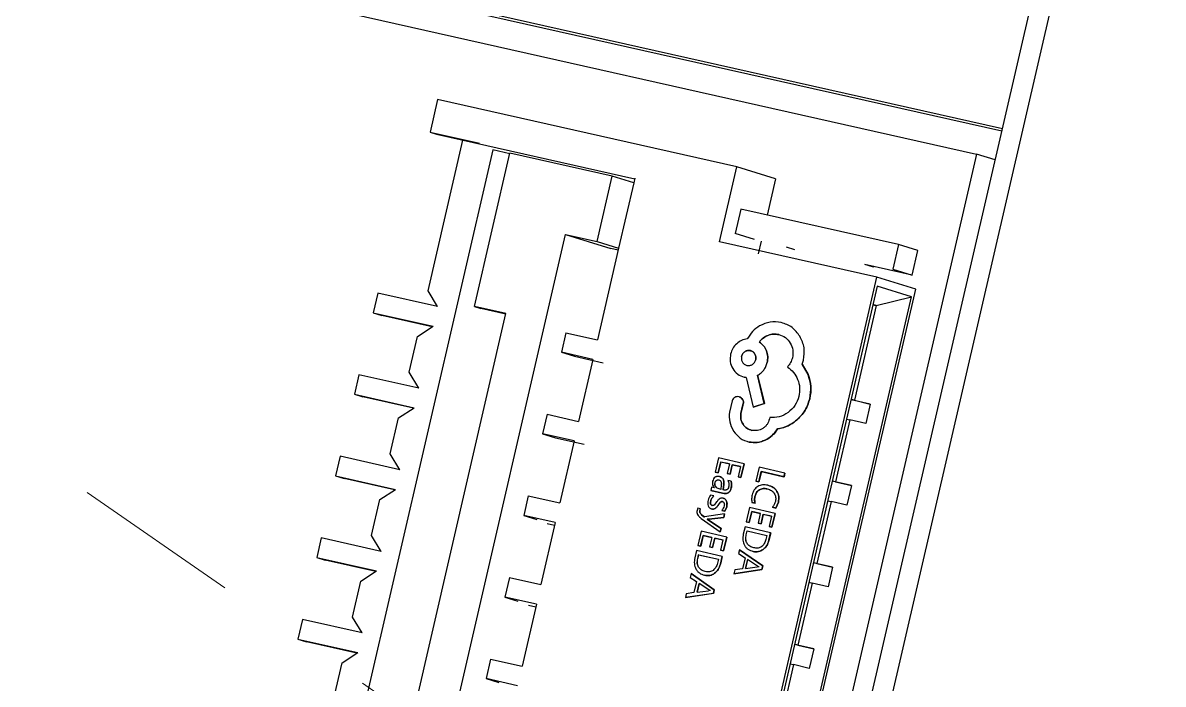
# Model space of a CAD drawing. Header units: millimetres. Extents: x 15 to 1184, y 5 to 836.
# Drawn here: x 872.12 to 878.93, y 619.3 to 623.25 of the extents above; entities that cross this region are included whole.
import ezdxf

# ---------------------------------------------------------------- set-up
doc = ezdxf.new("R2010")
doc.units = ezdxf.units.MM
doc.linetypes.add('虚线', pattern=[2, 1, -1])
doc.layers.get('0').update_dxf_attribs({"lineweight": 18})
doc.layers.add('虚线层', color=6, linetype='虚线', lineweight=18)

msp = doc.modelspace()

# ---------------------------------------------------------------- linework, layer by layer
at = {"color": 7, "linetype": 'Continuous', "lineweight": 25}
for p, q in [((872.7899, 599.6504), (878.6377, 624.9786)), ((874.6954, 608.4347), (878.5189, 624.9954)), ((868.6895, 624.7019), (877.9693, 622.615)), ((877.9655, 622.5984), (868.8949, 624.6382)), ((868.4391, 624.5707), (877.8148, 622.4623)), ((874.5978, 622.788), (874.5528, 622.5932)), ((876.3837, 622.3864), (874.5978, 622.788)), ((874.5528, 622.5932), (874.8483, 622.5267)), ((874.5528, 622.5932), (874.5913, 622.5813)), ((874.5913, 622.5813), (875.774, 622.3153)), ((874.5406, 621.647), (874.7482, 622.546)), ((874.9265, 622.4876), (873.9047, 618.062)), ((877.8148, 622.4623), (874.5809, 608.4558)), ((874.8175, 621.5521), (875.029, 622.4678)), ((875.0282, 622.4647), (874.9265, 622.4876)), ((875.6399, 622.3304), (875.029, 622.4678)), ((877.9261, 622.4278), (877.8148, 622.4623)), ((876.2802, 621.9383), (876.3837, 622.3864)), ((876.6147, 622.3148), (876.3837, 622.3864)), ((875.55, 621.9407), (875.6399, 622.3304)), ((875.7683, 622.2906), (875.6399, 622.3304)), ((875.7683, 622.2906), (875.6783, 621.901)), ((875.7747, 622.3184), (875.7683, 622.2906)), ((876.6147, 622.3148), (876.5647, 622.0983)), ((876.4078, 622.1336), (876.3741, 621.9875)), ((877.3478, 621.9222), (876.4078, 622.1336)), ((874.5201, 618.3367), (875.362, 621.983)), ((875.362, 621.983), (875.55, 621.9407)), ((875.362, 621.983), (875.6315, 621.8995)), ((876.4896, 621.9517), (876.3741, 621.9875)), ((875.55, 621.9407), (875.6783, 621.901)), ((875.6783, 621.901), (875.552, 621.354)), ((875.6757, 621.8896), (875.6315, 621.8995)), ((877.2201, 621.7269), (876.2802, 621.9383)), ((876.5288, 621.9429), (876.5113, 621.8667)), ((876.6776, 621.9094), (876.7289, 621.8935)), ((877.3478, 621.9222), (877.314, 621.7761)), ((877.4633, 621.8864), (877.3478, 621.9222)), ((877.4296, 621.7403), (877.4633, 621.8864)), ((877.4296, 621.7403), (877.1476, 621.8037)), ((877.1989, 621.7878), (877.1476, 621.8037)), ((877.1999, 621.792), (877.1989, 621.7878)), ((877.314, 621.7761), (877.4296, 621.7403)), ((876.3025, 617.7523), (877.2201, 621.7269)), ((877.4512, 621.6553), (877.2201, 621.7269)), ((874.2407, 621.6325), (874.2137, 621.5156)), ((874.5979, 621.5522), (874.2407, 621.6325)), ((874.5979, 621.5522), (874.5406, 621.647)), ((877.2217, 621.6742), (876.3266, 617.7971)), ((876.5319, 617.7334), (877.4271, 621.6106)), ((876.5335, 617.6807), (877.4512, 621.6553)), ((877.2161, 621.5577), (877.4271, 621.6106)), ((877.4271, 621.6106), (877.2217, 621.6742)), ((875.0055, 621.5098), (874.8175, 621.5521)), ((874.8175, 621.5521), (874.856, 621.5402)), ((875.0048, 621.5067), (874.856, 621.5402)), ((877.2161, 621.5577), (877.0857, 620.9927)), ((877.1959, 621.5623), (877.2161, 621.5577)), ((877.2161, 621.5577), (877.1963, 621.5639)), ((874.2137, 621.5156), (874.5709, 621.4353)), ((874.2137, 621.5156), (874.265, 621.4997)), ((874.5659, 621.4321), (874.265, 621.4997)), ((874.4066, 618.9156), (875.0055, 621.5098)), ((874.4777, 621.3743), (874.5709, 621.4353)), ((874.4282, 621.16), (874.4777, 621.3743)), ((875.364, 621.3963), (875.3371, 621.2794)), ((875.364, 621.3963), (875.552, 621.354)), ((876.5183, 621.3406), (876.5185, 621.3406)), ((876.6342, 621.3849), (876.6345, 621.3848)), ((875.525, 621.2371), (875.3371, 621.2794)), ((875.3371, 621.2794), (875.4141, 621.2555)), ((875.4141, 621.2555), (875.5853, 621.217)), ((875.525, 621.2371), (875.4396, 620.8669)), ((876.4122, 621.2549), (876.4119, 621.2549)), ((876.773, 621.2078), (876.7814, 621.2331)), ((876.809, 621.1471), (876.773, 621.2078)), ((876.7733, 621.2077), (876.8092, 621.1471)), ((874.1282, 621.1454), (874.1012, 621.0285)), ((874.4854, 621.0651), (874.1282, 621.1454)), ((874.4854, 621.0651), (874.4282, 621.16)), ((876.5478, 620.974), (876.5077, 621.1424)), ((876.508, 621.1423), (876.5481, 620.9739)), ((876.809, 621.1471), (876.8092, 621.1471)), ((876.4283, 621.1312), (876.4392, 621.1287)), ((876.4283, 621.1312), (876.4286, 621.1311)), ((876.4394, 621.1286), (876.4286, 621.1311)), ((876.4392, 621.1287), (876.482, 620.9525)), ((874.1012, 621.0285), (874.4584, 620.9482)), ((874.1012, 621.0285), (874.1526, 621.0126)), ((874.4534, 620.945), (874.1526, 621.0126)), ((876.3969, 621.0138), (876.3972, 621.0137)), ((876.8192, 621.0023), (876.8194, 621.0022)), ((877.1799, 620.9704), (877.0652, 620.9962)), ((877.0857, 620.9927), (877.0654, 620.9973)), ((874.3652, 620.8872), (874.4584, 620.9482)), ((876.3555, 620.989), (876.3397, 620.9226)), ((876.4075, 620.914), (876.4196, 620.9646)), ((876.4198, 620.9645), (876.4078, 620.9139)), ((876.4196, 620.9646), (876.4223, 620.9711)), ((876.4196, 620.9646), (876.4198, 620.9645)), ((876.4225, 620.971), (876.4198, 620.9645)), ((876.4223, 620.9711), (876.4225, 620.971)), ((876.482, 620.9525), (876.5478, 620.974)), ((876.482, 620.9525), (876.4822, 620.9524)), ((876.5481, 620.9739), (876.4822, 620.9524)), ((876.5478, 620.974), (876.5481, 620.9739)), ((877.0857, 620.9927), (877.1799, 620.9704)), ((877.1799, 620.9704), (877.1529, 620.8535)), ((874.3157, 620.6729), (874.3652, 620.8872)), ((875.2516, 620.9092), (875.2246, 620.7923)), ((875.2516, 620.9092), (875.4396, 620.8669)), ((876.4075, 620.914), (876.4078, 620.9139)), ((876.5806, 620.8903), (876.5785, 620.8813)), ((876.7263, 620.8624), (876.7266, 620.8623)), ((877.0587, 620.8758), (876.9732, 620.5056)), ((877.0384, 620.8804), (877.0587, 620.8758)), ((877.1529, 620.8535), (877.0587, 620.8758)), ((875.4126, 620.75), (875.2246, 620.7923)), ((875.2246, 620.7923), (875.3016, 620.7684)), ((876.4729, 620.8133), (876.4732, 620.8132)), ((876.6263, 620.8215), (876.6261, 620.8216)), ((875.3016, 620.7684), (875.4728, 620.7299)), ((875.4126, 620.75), (875.3271, 620.3798)), ((876.4574, 620.7433), (876.4576, 620.7432)), ((874.0158, 620.6584), (873.9888, 620.5415)), ((874.3729, 620.578), (874.0158, 620.6584)), ((874.3729, 620.578), (874.3157, 620.6729)), ((876.2751, 620.6489), (876.2548, 620.5638)), ((876.2722, 620.5597), (876.2876, 620.6244)), ((876.2879, 620.6243), (876.2725, 620.5596)), ((876.4277, 620.6134), (876.2751, 620.6489)), ((876.2876, 620.6244), (876.339, 620.6125)), ((876.2876, 620.6244), (876.2879, 620.6243)), ((876.3392, 620.6124), (876.2879, 620.6243)), ((876.339, 620.6125), (876.3255, 620.5559)), ((876.343, 620.5518), (876.3565, 620.6084)), ((876.3567, 620.6083), (876.3432, 620.5517)), ((876.3565, 620.6084), (876.4053, 620.597)), ((876.3565, 620.6084), (876.3567, 620.6083)), ((876.4056, 620.5969), (876.3567, 620.6083)), ((876.4053, 620.597), (876.3908, 620.5359)), ((876.4083, 620.5319), (876.4277, 620.6134)), ((876.428, 620.6133), (876.4086, 620.5318)), ((876.4277, 620.6134), (876.428, 620.6133)), ((876.5173, 620.5925), (876.4974, 620.5091)), ((876.6699, 620.557), (876.5173, 620.5925)), ((873.9888, 620.5415), (874.3459, 620.4611)), ((873.9888, 620.5415), (874.0401, 620.5256)), ((874.341, 620.4579), (874.0401, 620.5256)), ((876.2548, 620.5638), (876.2722, 620.5597)), ((876.2548, 620.5638), (876.2551, 620.5637)), ((876.2725, 620.5596), (876.2551, 620.5637)), ((876.2725, 620.5596), (876.2722, 620.5597)), ((876.2795, 620.538), (876.2797, 620.5379)), ((876.3255, 620.5559), (876.343, 620.5518)), ((876.3255, 620.5559), (876.3258, 620.5558)), ((876.3432, 620.5517), (876.3258, 620.5558)), ((876.343, 620.5518), (876.3432, 620.5517)), ((876.3908, 620.5359), (876.391, 620.5359)), ((876.3908, 620.5359), (876.4083, 620.5319)), ((876.4086, 620.5318), (876.391, 620.5359)), ((876.4083, 620.5319), (876.4086, 620.5318)), ((876.5148, 620.505), (876.5298, 620.5681)), ((876.5301, 620.568), (876.5151, 620.505)), ((876.5298, 620.5681), (876.6651, 620.5366)), ((876.5298, 620.5681), (876.5301, 620.568)), ((876.6653, 620.5365), (876.5301, 620.568)), ((876.6651, 620.5366), (876.6699, 620.557)), ((876.6651, 620.5366), (876.6653, 620.5365)), ((876.6702, 620.557), (876.6653, 620.5365)), ((876.6699, 620.557), (876.6702, 620.557)), ((874.2528, 620.4001), (874.3459, 620.4611)), ((876.2334, 620.4738), (876.2287, 620.454)), ((876.2287, 620.454), (876.2988, 620.4377)), ((876.2287, 620.454), (876.2289, 620.4539)), ((876.2991, 620.4376), (876.2289, 620.4539)), ((876.2503, 620.4699), (876.2334, 620.4738)), ((876.2537, 620.5008), (876.2539, 620.5007)), ((876.2574, 620.4772), (876.2577, 620.4771)), ((876.2622, 620.5148), (876.2624, 620.5147)), ((876.2765, 620.5175), (876.2763, 620.5175)), ((876.2881, 620.4611), (876.2776, 620.4635)), ((876.2776, 620.4635), (876.2779, 620.4634)), ((876.291, 620.4883), (876.2881, 620.4611)), ((876.3027, 620.4577), (876.3062, 620.4922)), ((876.3064, 620.4922), (876.303, 620.4576)), ((876.3062, 620.4922), (876.3064, 620.4922)), ((876.3491, 620.5102), (876.3305, 620.5145)), ((876.3493, 620.5101), (876.3491, 620.5102)), ((876.3499, 620.4689), (876.3502, 620.4688)), ((876.4974, 620.5091), (876.5148, 620.505)), ((876.4974, 620.5091), (876.4977, 620.509)), ((876.5151, 620.505), (876.4977, 620.509)), ((876.5151, 620.505), (876.5148, 620.505)), ((876.5181, 620.4584), (876.5184, 620.4583)), ((876.5654, 620.4638), (876.5656, 620.4637)), ((877.0675, 620.4834), (876.9527, 620.5092)), ((876.9732, 620.5056), (876.953, 620.5102)), ((876.9732, 620.5056), (877.0675, 620.4834)), ((877.0675, 620.4834), (877.0405, 620.3665)), ((874.2033, 620.1858), (874.2528, 620.4001)), ((875.1391, 620.4221), (875.1121, 620.3052)), ((875.1391, 620.4221), (875.3271, 620.3798)), ((876.2459, 620.4216), (876.2261, 620.4262)), ((876.2276, 620.3915), (876.2278, 620.3914)), ((876.2461, 620.4216), (876.2459, 620.4216)), ((876.263, 620.3858), (876.2483, 620.3674)), ((876.2736, 620.3686), (876.2875, 620.3857)), ((876.2987, 620.3877), (876.299, 620.3876)), ((876.2988, 620.4377), (876.2991, 620.4376)), ((876.3019, 620.4085), (876.3021, 620.4084)), ((876.3221, 620.3904), (876.3224, 620.3903)), ((876.4924, 620.4215), (876.4926, 620.4214)), ((876.6166, 620.3495), (876.6318, 620.3855)), ((876.6321, 620.3854), (876.6169, 620.3494)), ((876.6232, 620.4489), (876.6234, 620.4488)), ((876.6318, 620.3855), (876.6321, 620.3854)), ((876.9462, 620.3887), (876.8608, 620.0186)), ((876.926, 620.3933), (876.9462, 620.3887)), ((877.0405, 620.3665), (876.9462, 620.3887)), ((876.1509, 620.348), (876.1463, 620.3356)), ((876.1679, 620.344), (876.1509, 620.348)), ((876.163, 620.3333), (876.1679, 620.344)), ((876.3107, 620.3151), (876.1913, 620.2961)), ((876.2338, 620.3439), (876.234, 620.3438)), ((876.2367, 620.3647), (876.237, 620.3646)), ((876.2534, 620.3463), (876.2536, 620.3463)), ((876.2935, 620.3357), (876.3121, 620.3314)), ((876.2935, 620.3357), (876.2938, 620.3356)), ((876.3123, 620.3313), (876.2938, 620.3356)), ((876.3054, 620.2929), (876.3107, 620.3151)), ((876.3109, 620.315), (876.3057, 620.2929)), ((876.3107, 620.3151), (876.3109, 620.315)), ((876.3121, 620.3314), (876.3233, 620.357)), ((876.3121, 620.3314), (876.3123, 620.3313)), ((876.3236, 620.357), (876.3123, 620.3313)), ((876.3233, 620.357), (876.3236, 620.357)), ((876.4601, 620.3525), (876.4398, 620.2673)), ((876.4572, 620.2633), (876.4726, 620.328)), ((876.4729, 620.3279), (876.4575, 620.2632)), ((876.6128, 620.3169), (876.4601, 620.3525)), ((876.4726, 620.328), (876.524, 620.316)), ((876.4726, 620.328), (876.4729, 620.3279)), ((876.5243, 620.316), (876.4729, 620.3279)), ((876.474, 620.3827), (876.4929, 620.3783)), ((876.4742, 620.3826), (876.474, 620.3827)), ((876.4931, 620.3782), (876.4742, 620.3826)), ((876.4929, 620.3783), (876.4931, 620.3782)), ((876.524, 620.316), (876.5105, 620.2594)), ((876.5934, 620.2354), (876.6128, 620.3169)), ((876.613, 620.3169), (876.5936, 620.2354)), ((876.596, 620.3543), (876.6166, 620.3495)), ((876.596, 620.3543), (876.5963, 620.3542)), ((876.6169, 620.3494), (876.5963, 620.3542)), ((876.6128, 620.3169), (876.613, 620.3169)), ((876.6166, 620.3495), (876.6169, 620.3494)), ((875.3001, 620.2629), (875.1121, 620.3052)), ((875.1121, 620.3052), (875.1892, 620.2813)), ((875.3001, 620.2629), (875.2147, 619.8927)), ((875.2524, 620.2573), (875.2965, 620.2474)), ((876.1716, 620.2871), (876.2849, 620.2066)), ((876.1913, 620.2961), (876.1736, 620.3094)), ((876.1736, 620.3094), (876.1738, 620.3093)), ((876.1738, 620.3093), (876.1916, 620.296)), ((876.215, 620.2771), (876.2067, 620.2816)), ((876.2069, 620.2821), (876.2164, 620.2825)), ((876.207, 620.2815), (876.2152, 620.2771)), ((876.2167, 620.2824), (876.2071, 620.2821)), ((876.2897, 620.2272), (876.215, 620.2771)), ((876.215, 620.2771), (876.2152, 620.2771)), ((876.2152, 620.2771), (876.29, 620.2271)), ((876.2164, 620.2825), (876.3054, 620.2929)), ((876.2164, 620.2825), (876.2167, 620.2824)), ((876.3057, 620.2929), (876.2167, 620.2824)), ((876.3054, 620.2929), (876.3057, 620.2929)), ((876.4398, 620.2673), (876.4572, 620.2633)), ((876.4398, 620.2673), (876.4401, 620.2673)), ((876.4575, 620.2632), (876.4401, 620.2673)), ((876.4575, 620.2632), (876.4572, 620.2633)), ((876.5105, 620.2594), (876.528, 620.2554)), ((876.5105, 620.2594), (876.5108, 620.2594)), ((876.5283, 620.2553), (876.5108, 620.2594)), ((876.528, 620.2554), (876.5415, 620.312)), ((876.528, 620.2554), (876.5283, 620.2553)), ((876.5417, 620.3119), (876.5283, 620.2553)), ((876.5415, 620.312), (876.5904, 620.3006)), ((876.5415, 620.312), (876.5417, 620.3119)), ((876.5906, 620.3005), (876.5417, 620.3119)), ((876.5904, 620.3006), (876.5758, 620.2395)), ((874.2605, 620.091), (874.2033, 620.1858)), ((876.1707, 620.2106), (876.1505, 620.1255)), ((876.1679, 620.1215), (876.1833, 620.1861)), ((876.1835, 620.1861), (876.1681, 620.1214)), ((876.3234, 620.1751), (876.1707, 620.2106)), ((876.1833, 620.1861), (876.2346, 620.1742)), ((876.1833, 620.1861), (876.1835, 620.1861)), ((876.2349, 620.1741), (876.1835, 620.1861)), ((876.2849, 620.2066), (876.2897, 620.2272)), ((876.2849, 620.2066), (876.2851, 620.2065)), ((876.29, 620.2271), (876.2851, 620.2065)), ((876.29, 620.2271), (876.2897, 620.2272)), ((876.4327, 620.2375), (876.4224, 620.1939)), ((876.5854, 620.2019), (876.4327, 620.2375)), ((876.4398, 620.19), (876.4453, 620.213)), ((876.4398, 620.19), (876.4401, 620.1899)), ((876.4401, 620.1899), (876.4455, 620.2129)), ((876.4453, 620.213), (876.563, 620.1856)), ((876.4455, 620.2129), (876.4453, 620.213)), ((876.4455, 620.2129), (876.5632, 620.1855)), ((876.563, 620.1856), (876.5573, 620.1617)), ((876.5746, 620.1568), (876.5854, 620.2019)), ((876.5857, 620.2019), (876.5749, 620.1567)), ((876.5758, 620.2395), (876.5761, 620.2394)), ((876.5758, 620.2395), (876.5934, 620.2354)), ((876.5936, 620.2354), (876.5761, 620.2394)), ((876.5854, 620.2019), (876.5857, 620.2019)), ((876.5934, 620.2354), (876.5936, 620.2354)), ((873.9033, 620.1713), (873.8763, 620.0544)), ((874.2605, 620.091), (873.9033, 620.1713)), ((876.1505, 620.1255), (876.1679, 620.1215)), ((876.1505, 620.1255), (876.1507, 620.1254)), ((876.1681, 620.1214), (876.1507, 620.1254)), ((876.1681, 620.1214), (876.1679, 620.1215)), ((876.2346, 620.1742), (876.2212, 620.1176)), ((876.2212, 620.1176), (876.2386, 620.1135)), ((876.2212, 620.1176), (876.2214, 620.1175)), ((876.2389, 620.1135), (876.2214, 620.1175)), ((876.2386, 620.1135), (876.2521, 620.1701)), ((876.2386, 620.1135), (876.2389, 620.1135)), ((876.2524, 620.1701), (876.2389, 620.1135)), ((876.2521, 620.1701), (876.301, 620.1588)), ((876.2521, 620.1701), (876.2524, 620.1701)), ((876.3012, 620.1587), (876.2524, 620.1701)), ((876.301, 620.1588), (876.2864, 620.0977)), ((876.304, 620.0936), (876.3234, 620.1751)), ((876.3237, 620.175), (876.3042, 620.0935)), ((876.3234, 620.1751), (876.3237, 620.175)), ((876.4445, 620.1393), (876.4448, 620.1392)), ((876.5746, 620.1568), (876.5749, 620.1567)), ((873.8763, 620.0544), (874.2335, 619.9741)), ((873.8763, 620.0544), (873.9277, 620.0385)), ((876.1434, 620.0956), (876.133, 620.0521)), ((876.296, 620.0601), (876.1434, 620.0956)), ((876.1504, 620.0482), (876.1559, 620.0711)), ((876.1504, 620.0482), (876.1507, 620.0481)), ((876.1507, 620.0481), (876.1561, 620.0711)), ((876.1559, 620.0711), (876.2736, 620.0438)), ((876.1561, 620.0711), (876.1559, 620.0711)), ((876.1561, 620.0711), (876.2738, 620.0437)), ((876.2736, 620.0438), (876.2679, 620.0199)), ((876.2853, 620.015), (876.296, 620.0601)), ((876.2963, 620.06), (876.2855, 620.0149)), ((876.2864, 620.0977), (876.2867, 620.0976)), ((876.2864, 620.0977), (876.304, 620.0936)), ((876.3042, 620.0935), (876.2867, 620.0976)), ((876.296, 620.0601), (876.2963, 620.06)), ((876.304, 620.0936), (876.3042, 620.0935)), ((876.4, 620.0998), (876.3946, 620.0773)), ((876.3946, 620.0773), (876.4327, 620.0523)), ((876.5383, 620.004), (876.4, 620.0998)), ((876.4, 620.0998), (876.4002, 620.0998)), ((876.4002, 620.0998), (876.5385, 620.004)), ((876.4327, 620.0523), (876.417, 619.9864)), ((876.4803, 620.0904), (876.4806, 620.0903)), ((876.5402, 620.1017), (876.5404, 620.1016)), ((874.2285, 619.9708), (873.9277, 620.0385)), ((876.1551, 619.9974), (876.1554, 619.9973)), ((876.2853, 620.015), (876.2855, 620.0149)), ((876.3661, 619.9574), (876.5331, 619.9822)), ((876.3714, 619.98), (876.3661, 619.9574)), ((876.5333, 619.9821), (876.3663, 619.9574)), ((876.417, 619.9864), (876.3714, 619.98)), ((876.4484, 620.0419), (876.4358, 619.9887)), ((876.4358, 619.9887), (876.5049, 619.9979)), ((876.436, 619.9887), (876.4487, 620.0418)), ((876.5063, 620.0034), (876.4484, 620.0419)), ((876.5163, 619.9984), (876.5049, 619.9979)), ((876.5163, 619.9984), (876.5063, 620.0034)), ((876.5331, 619.9822), (876.5383, 620.004)), ((876.5333, 619.9821), (876.5331, 619.9822)), ((876.5385, 620.004), (876.5333, 619.9821)), ((876.5383, 620.004), (876.5385, 620.004)), ((876.955, 619.9963), (876.8403, 620.0221)), ((876.8608, 620.0186), (876.8405, 620.0231)), ((876.8608, 620.0186), (876.955, 619.9963)), ((876.955, 619.9963), (876.928, 619.8794)), ((874.0908, 619.6987), (874.1403, 619.913)), ((874.1403, 619.913), (874.2335, 619.9741)), ((875.0267, 619.935), (874.9997, 619.8181)), ((875.0267, 619.935), (875.2147, 619.8927)), ((876.1106, 619.958), (876.1052, 619.9354)), ((876.1052, 619.9354), (876.1433, 619.9105)), ((876.2489, 619.8622), (876.1106, 619.958)), ((876.1106, 619.958), (876.1108, 619.9579)), ((876.1108, 619.9579), (876.2492, 619.8621)), ((876.1433, 619.9105), (876.1277, 619.8446)), ((876.191, 619.9486), (876.1912, 619.9485)), ((876.2508, 619.9598), (876.2511, 619.9598)), ((876.3661, 619.9574), (876.3663, 619.9574)), ((876.0767, 619.8156), (876.2437, 619.8404)), ((876.244, 619.8403), (876.0769, 619.8155)), ((876.1277, 619.8446), (876.0821, 619.8382)), ((876.1591, 619.9), (876.1464, 619.8469)), ((876.1464, 619.8469), (876.2156, 619.8561)), ((876.1467, 619.8468), (876.1593, 619.8999)), ((876.2169, 619.8616), (876.1591, 619.9)), ((876.227, 619.8565), (876.2156, 619.8561)), ((876.227, 619.8565), (876.2169, 619.8616)), ((876.2437, 619.8404), (876.2489, 619.8622)), ((876.244, 619.8403), (876.2437, 619.8404)), ((876.2492, 619.8621), (876.244, 619.8403)), ((876.2489, 619.8622), (876.2492, 619.8621)), ((876.8338, 619.9017), (876.7483, 619.5315)), ((876.8135, 619.9062), (876.8338, 619.9017)), ((876.928, 619.8794), (876.8338, 619.9017)), ((875.1877, 619.7758), (874.9997, 619.8181)), ((874.9997, 619.8181), (875.0767, 619.7942)), ((875.1877, 619.7758), (875.1022, 619.4057)), ((875.1399, 619.7702), (875.1841, 619.7603)), ((876.0821, 619.8382), (876.0767, 619.8156)), ((876.0767, 619.8156), (876.0769, 619.8155)), ((873.7908, 619.6842), (873.7638, 619.5673)), ((874.148, 619.6039), (873.7908, 619.6842)), ((874.148, 619.6039), (874.0908, 619.6987)), ((873.7638, 619.5673), (874.121, 619.487)), ((873.7638, 619.5673), (873.8152, 619.5514)), ((874.1161, 619.4837), (873.8152, 619.5514)), ((876.8426, 619.5092), (876.7278, 619.535)), ((876.7483, 619.5315), (876.7281, 619.536)), ((876.7483, 619.5315), (876.8426, 619.5092)), ((876.8426, 619.5092), (876.8156, 619.3923)), ((874.0278, 619.426), (874.121, 619.487)), ((874.9142, 619.4479), (874.8872, 619.331)), ((874.9142, 619.4479), (875.1022, 619.4057)), ((873.9784, 619.2116), (874.0278, 619.426)), ((876.7213, 619.4146), (876.6359, 619.0444)), ((876.7011, 619.4191), (876.7213, 619.4146)), ((876.8156, 619.3923), (876.7213, 619.4146)), ((875.0752, 619.2888), (874.8872, 619.331)), ((874.8872, 619.331), (874.9642, 619.3072))]:
    msp.add_line(p, q, dxfattribs=at)
for points, knots in [([(876.5193, 621.4366), (876.5044, 621.4263), (876.4744, 621.4059), (876.4553, 621.3744), (876.4458, 621.3587)], [0, 0, 0, 0, 0.0541656, 0.1083886, 0.1083886, 0.1083886, 0.1083886]), ([(876.6489, 621.4563), (876.6266, 621.4594), (876.5818, 621.4656), (876.5402, 621.4463), (876.5193, 621.4366)], [0, 0, 0, 0, 0.0668187, 0.1339015, 0.1339015, 0.1339015, 0.1339015]), ([(876.7601, 621.3746), (876.7458, 621.3942), (876.7172, 621.4335), (876.6717, 621.4487), (876.6489, 621.4563)], [0, 0, 0, 0, 0.0705691, 0.1414463, 0.1414463, 0.1414463, 0.1414463]), ([(876.4458, 621.3587), (876.4343, 621.3566), (876.4114, 621.3523), (876.3818, 621.3316), (876.3579, 621.3038), (876.3503, 621.2806), (876.3465, 621.269)], [0, 0, 0, 0, 0.0353305, 0.0705187, 0.1066436, 0.1425717, 0.1425717, 0.1425717, 0.1425717]), ([(876.5183, 621.3406), (876.5256, 621.349), (876.5401, 621.3656), (876.5695, 621.3813), (876.6017, 621.3896), (876.6234, 621.3865), (876.6342, 621.3849)], [0, 0, 0, 0, 0.0326154, 0.0647733, 0.0981729, 0.131113, 0.131113, 0.131113, 0.131113]), ([(876.5647, 621.2182), (876.5666, 621.2301), (876.5702, 621.2538), (876.5612, 621.2885), (876.5446, 621.3193), (876.527, 621.3336), (876.5183, 621.3406)], [0, 0, 0, 0, 0.0352438, 0.0703627, 0.1050166, 0.1390384, 0.1390384, 0.1390384, 0.1390384]), ([(876.6345, 621.3848), (876.6237, 621.3864), (876.6019, 621.3895), (876.5698, 621.3812), (876.5404, 621.3655), (876.5258, 621.3489), (876.5185, 621.3406)], [0, 0, 0, 0, 0.0329401, 0.0663397, 0.0984976, 0.131113, 0.131113, 0.131113, 0.131113]), ([(876.5185, 621.3406), (876.5272, 621.3335), (876.5448, 621.3192), (876.5615, 621.2884), (876.5705, 621.2537), (876.5668, 621.23), (876.565, 621.2181)], [0, 0, 0, 0, 0.0340218, 0.0686757, 0.1037946, 0.1390384, 0.1390384, 0.1390384, 0.1390384]), ([(876.6342, 621.3849), (876.6482, 621.3801), (876.6761, 621.3704), (876.705, 621.3352), (876.722, 621.2925), (876.718, 621.2622), (876.716, 621.2471)], [0, 0, 0, 0, 0.0445008, 0.0889177, 0.1335736, 0.1777904, 0.1777904, 0.1777904, 0.1777904]), ([(876.7814, 621.2331), (876.7849, 621.2579), (876.7921, 621.3077), (876.7708, 621.3523), (876.7601, 621.3746)], [0, 0, 0, 0, 0.0729334, 0.1463959, 0.1463959, 0.1463959, 0.1463959]), ([(876.3465, 621.269), (876.3445, 621.2538), (876.3403, 621.2234), (876.3576, 621.1807), (876.3866, 621.1458), (876.4145, 621.136), (876.4283, 621.1312)], [0, 0, 0, 0, 0.0444999, 0.0889159, 0.1335709, 0.1777869, 0.1777869, 0.1777869, 0.1777869]), ([(876.4966, 621.2352), (876.4973, 621.2411), (876.4988, 621.2527), (876.4935, 621.2667), (876.4871, 621.2761), (876.4785, 621.284), (876.4678, 621.2888), (876.4564, 621.2905), (876.4448, 621.2897), (876.4338, 621.285), (876.4246, 621.2779), (876.4168, 621.269), (876.4139, 621.2606), (876.4119, 621.2549)], [0, 0, 0, 0, 0.0171424, 0.0343405, 0.0430204, 0.0515299, 0.0694397, 0.0781373, 0.0866523, 0.1045444, 0.1130953, 0.1214751, 0.1390328, 0.1390328, 0.1390328, 0.1390328]), ([(876.4122, 621.2549), (876.4142, 621.2606), (876.4171, 621.269), (876.4248, 621.2778), (876.4341, 621.2849), (876.4451, 621.2896), (876.4566, 621.2904), (876.468, 621.2887), (876.4788, 621.2839), (876.4873, 621.276), (876.4938, 621.2666), (876.499, 621.2527), (876.4976, 621.241), (876.4969, 621.2352)], [0, 0, 0, 0, 0.0175578, 0.0259375, 0.0344884, 0.0523805, 0.0608955, 0.0695931, 0.0875029, 0.0960124, 0.1046923, 0.1218904, 0.1390328, 0.1390328, 0.1390328, 0.1390328]), ([(876.4119, 621.2549), (876.4112, 621.249), (876.4097, 621.2371), (876.4152, 621.223), (876.4218, 621.2137), (876.4303, 621.2061), (876.4409, 621.2014), (876.4522, 621.1997), (876.4637, 621.2005), (876.4747, 621.2052), (876.484, 621.2123), (876.4917, 621.2211), (876.4946, 621.2295), (876.4966, 621.2352)], [0, 0, 0, 0, 0.0174961, 0.0349429, 0.0434939, 0.0518737, 0.0694316, 0.0781308, 0.0866463, 0.1045362, 0.1130872, 0.121467, 0.1390249, 0.1390249, 0.1390249, 0.1390249]), ([(876.5077, 621.1424), (876.5147, 621.1467), (876.5284, 621.1551), (876.545, 621.173), (876.5577, 621.1941), (876.5623, 621.21), (876.5647, 621.2182)], [0, 0, 0, 0, 0.02482407, 0.04859141, 0.07252812, 0.09783569, 0.09783569, 0.09783569, 0.09783569]), ([(876.716, 621.2471), (876.7128, 621.2369), (876.7063, 621.2162), (876.6925, 621.1997), (876.6855, 621.1913)], [0, 0, 0, 0, 0.03174456, 0.06426595, 0.06426595, 0.06426595, 0.06426595]), ([(876.6855, 621.1913), (876.6985, 621.1814), (876.7245, 621.1616), (876.749, 621.1175), (876.7617, 621.0676), (876.7564, 621.0334), (876.7538, 621.0163)], [0, 0, 0, 0, 0.0496803, 0.098822, 0.1494614, 0.2002981, 0.2002981, 0.2002981, 0.2002981]), ([(876.8192, 621.0023), (876.8231, 621.0268), (876.831, 621.0761), (876.8164, 621.1234), (876.809, 621.1471)], [0, 0, 0, 0, 0.0730862, 0.1472154, 0.1472154, 0.1472154, 0.1472154]), ([(876.8092, 621.1471), (876.8166, 621.1233), (876.8313, 621.0761), (876.8234, 621.0267), (876.8194, 621.0022)], [0, 0, 0, 0, 0.0741147, 0.1472152, 0.1472152, 0.1472152, 0.1472152]), ([(876.3969, 621.0138), (876.3925, 621.0143), (876.3838, 621.0154), (876.3713, 621.0101), (876.3609, 621.0014), (876.3573, 620.9931), (876.3555, 620.989)], [0, 0, 0, 0, 0.01339538, 0.0264658, 0.03980087, 0.05287991, 0.05287991, 0.05287991, 0.05287991]), ([(876.4223, 620.9711), (876.4229, 620.9759), (876.4238, 620.9829), (876.4214, 620.992), (876.4174, 621.0002), (876.4097, 621.0092), (876.4012, 621.0123), (876.3969, 621.0138)], [0, 0, 0, 0, 0.01401388, 0.02071974, 0.02758218, 0.04134899, 0.05504583, 0.05504583, 0.05504583, 0.05504583]), ([(876.3972, 621.0137), (876.4014, 621.0122), (876.41, 621.0091), (876.4176, 621.0001), (876.4217, 620.9919), (876.4241, 620.9829), (876.4232, 620.9758), (876.4225, 620.971)], [0, 0, 0, 0, 0.01369684, 0.02746365, 0.03432609, 0.04103195, 0.05504583, 0.05504583, 0.05504583, 0.05504583]), ([(876.7538, 621.0163), (876.7473, 620.9973), (876.7345, 620.9592), (876.6908, 620.9173), (876.6381, 620.8898), (876.5997, 620.8902), (876.5806, 620.8903)], [0, 0, 0, 0, 0.0586663, 0.1172735, 0.1757691, 0.2335309, 0.2335309, 0.2335309, 0.2335309]), ([(876.7263, 620.8624), (876.7483, 620.8816), (876.7917, 620.9196), (876.8101, 620.9749), (876.8192, 621.0023)], [0, 0, 0, 0, 0.0864955, 0.1710095, 0.1710095, 0.1710095, 0.1710095]), ([(876.8194, 621.0022), (876.8103, 620.9749), (876.7919, 620.9195), (876.7485, 620.8815), (876.7266, 620.8623)], [0, 0, 0, 0, 0.0845395, 0.1710083, 0.1710083, 0.1710083, 0.1710083]), ([(876.3397, 620.9226), (876.3384, 620.9024), (876.3358, 620.8619), (876.3547, 620.8266), (876.3642, 620.8089)], [0, 0, 0, 0, 0.0590315, 0.11872, 0.11872, 0.11872, 0.11872]), ([(876.4729, 620.8133), (876.4624, 620.8168), (876.4416, 620.8238), (876.4191, 620.849), (876.4053, 620.8801), (876.4068, 620.9027), (876.4075, 620.914)], [0, 0, 0, 0, 0.0333617, 0.0661468, 0.0992938, 0.1321845, 0.1321845, 0.1321845, 0.1321845]), ([(876.4078, 620.9139), (876.407, 620.9026), (876.4055, 620.88), (876.4194, 620.849), (876.4419, 620.8237), (876.4627, 620.8167), (876.4732, 620.8132)], [0, 0, 0, 0, 0.0328906, 0.0660376, 0.0988228, 0.1321845, 0.1321845, 0.1321845, 0.1321845]), ([(876.5785, 620.8813), (876.5746, 620.87), (876.5689, 620.8531), (876.5531, 620.8353), (876.5346, 620.8212), (876.507, 620.8091), (876.4842, 620.8119), (876.4729, 620.8133)], [0, 0, 0, 0, 0.0349376, 0.0520092, 0.0697317, 0.1047001, 0.1392202, 0.1392202, 0.1392202, 0.1392202]), ([(876.6261, 620.8216), (876.6436, 620.8252), (876.6792, 620.8325), (876.7104, 620.8523), (876.7263, 620.8624)], [0, 0, 0, 0, 0.0534434, 0.1091273, 0.1091273, 0.1091273, 0.1091273]), ([(876.7266, 620.8623), (876.7107, 620.8522), (876.6795, 620.8324), (876.6438, 620.8251), (876.6263, 620.8215)], [0, 0, 0, 0, 0.0556694, 0.1091272, 0.1091272, 0.1091272, 0.1091272]), ([(876.3642, 620.8089), (876.3765, 620.7932), (876.4011, 620.7618), (876.4386, 620.7494), (876.4574, 620.7433)], [0, 0, 0, 0, 0.0581749, 0.1165874, 0.1165874, 0.1165874, 0.1165874]), ([(876.4574, 620.7433), (876.4736, 620.7413), (876.5061, 620.7373), (876.5541, 620.7529), (876.597, 620.78), (876.6164, 620.8078), (876.6261, 620.8216)], [0, 0, 0, 0, 0.0494023, 0.0991438, 0.149028, 0.1983851, 0.1983851, 0.1983851, 0.1983851]), ([(876.6263, 620.8215), (876.6167, 620.8077), (876.5972, 620.7799), (876.5543, 620.7528), (876.5064, 620.7372), (876.4738, 620.7412), (876.4576, 620.7432)], [0, 0, 0, 0, 0.0493572, 0.0992413, 0.1489829, 0.1983851, 0.1983851, 0.1983851, 0.1983851]), ([(876.254, 620.5337), (876.2507, 620.5305), (876.2437, 620.5238), (876.2407, 620.5145), (876.2392, 620.5096)], [0, 0, 0, 0, 0.01359727, 0.02878475, 0.02878475, 0.02878475, 0.02878475]), ([(876.2795, 620.538), (876.2749, 620.5386), (876.2683, 620.5394), (876.2596, 620.537), (876.2559, 620.5348), (876.254, 620.5337)], [0, 0, 0, 0, 0.01372833, 0.02011564, 0.02652367, 0.02652367, 0.02652367, 0.02652367]), ([(876.3062, 620.4922), (876.3065, 620.4981), (876.307, 620.5087), (876.3031, 620.5211), (876.2977, 620.5284), (876.2908, 620.5345), (876.2841, 620.5366), (876.2795, 620.538)], [0, 0, 0, 0, 0.01713076, 0.03122973, 0.03778495, 0.04439855, 0.05892721, 0.05892721, 0.05892721, 0.05892721]), ([(876.2797, 620.5379), (876.2843, 620.5365), (876.291, 620.5344), (876.298, 620.5283), (876.3034, 620.521), (876.3073, 620.5086), (876.3067, 620.498), (876.3064, 620.4922)], [0, 0, 0, 0, 0.01452866, 0.02114226, 0.02769748, 0.04179645, 0.05892721, 0.05892721, 0.05892721, 0.05892721]), ([(876.2392, 620.5096), (876.2386, 620.5059), (876.2374, 620.4988), (876.239, 620.4882), (876.2432, 620.4784), (876.2479, 620.4731), (876.2504, 620.4704)], [0, 0, 0, 0, 0.01097011, 0.02122537, 0.03153519, 0.04265764, 0.04265764, 0.04265764, 0.04265764]), ([(876.2574, 620.4772), (876.2556, 620.4808), (876.252, 620.4883), (876.2531, 620.4966), (876.2537, 620.5008)], [0, 0, 0, 0, 0.01206208, 0.02442162, 0.02442162, 0.02442162, 0.02442162]), ([(876.2577, 620.4771), (876.2559, 620.4808), (876.2523, 620.4882), (876.2534, 620.4965), (876.2539, 620.5007)], [0, 0, 0, 0, 0.01206274, 0.02442152, 0.02442152, 0.02442152, 0.02442152]), ([(876.2537, 620.5008), (876.2545, 620.5036), (876.2562, 620.509), (876.2603, 620.5129), (876.2622, 620.5148)], [0, 0, 0, 0, 0.00876359, 0.01663936, 0.01663936, 0.01663936, 0.01663936]), ([(876.2539, 620.5007), (876.2548, 620.5035), (876.2565, 620.5089), (876.2605, 620.5128), (876.2624, 620.5147)], [0, 0, 0, 0, 0.00876321, 0.01663932, 0.01663932, 0.01663932, 0.01663932]), ([(876.2776, 620.4635), (876.2735, 620.4649), (876.2656, 620.4675), (876.2601, 620.474), (876.2574, 620.4772)], [0, 0, 0, 0, 0.01281202, 0.02489068, 0.02489068, 0.02489068, 0.02489068]), ([(876.2779, 620.4634), (876.2738, 620.4648), (876.2658, 620.4675), (876.2603, 620.474), (876.2577, 620.4771)], [0, 0, 0, 0, 0.01281202, 0.02489068, 0.02489068, 0.02489068, 0.02489068]), ([(876.2622, 620.5148), (876.2632, 620.5154), (876.2653, 620.5167), (876.2701, 620.5182), (876.2738, 620.5178), (876.2763, 620.5175)], [0, 0, 0, 0, 0.00369208, 0.00728426, 0.01474921, 0.01474921, 0.01474921, 0.01474921]), ([(876.2624, 620.5147), (876.2635, 620.5153), (876.2656, 620.5166), (876.2704, 620.5181), (876.274, 620.5177), (876.2765, 620.5175)], [0, 0, 0, 0, 0.00369208, 0.00728426, 0.01474921, 0.01474921, 0.01474921, 0.01474921]), ([(876.2763, 620.5175), (876.2789, 620.5167), (876.2826, 620.5154), (876.2867, 620.5121), (876.2881, 620.5101), (876.2888, 620.5091)], [0, 0, 0, 0, 0.00818595, 0.01188874, 0.0155137, 0.0155137, 0.0155137, 0.0155137]), ([(876.2888, 620.5091), (876.2897, 620.5063), (876.2919, 620.4996), (876.2913, 620.4925), (876.291, 620.4883)], [0, 0, 0, 0, 0.00883292, 0.02105385, 0.02105385, 0.02105385, 0.02105385]), ([(876.2988, 620.4377), (876.3051, 620.4366), (876.3139, 620.435), (876.3253, 620.4372), (876.3324, 620.4404), (876.3385, 620.4452), (876.3455, 620.4543), (876.3481, 620.4629), (876.3499, 620.4689)], [0, 0, 0, 0, 0.01915974, 0.02728746, 0.03488273, 0.04238827, 0.05026193, 0.06855328, 0.06855328, 0.06855328, 0.06855328]), ([(876.3502, 620.4688), (876.3484, 620.4628), (876.3458, 620.4542), (876.3387, 620.4451), (876.3327, 620.4403), (876.3256, 620.4371), (876.3142, 620.435), (876.3053, 620.4365), (876.2991, 620.4376)], [0, 0, 0, 0, 0.01829134, 0.02616501, 0.03367055, 0.04126582, 0.04939354, 0.06855328, 0.06855328, 0.06855328, 0.06855328]), ([(876.3348, 620.4744), (876.3337, 620.471), (876.3321, 620.4661), (876.3277, 620.4612), (876.3239, 620.4586), (876.3195, 620.457), (876.3123, 620.4559), (876.3067, 620.457), (876.3027, 620.4577)], [0, 0, 0, 0, 0.01029263, 0.01484469, 0.01931618, 0.02398087, 0.02908153, 0.04125948, 0.04125948, 0.04125948, 0.04125948]), ([(876.3305, 620.5145), (876.333, 620.5079), (876.3379, 620.495), (876.3358, 620.4812), (876.3348, 620.4744)], [0, 0, 0, 0, 0.02091741, 0.04103863, 0.04103863, 0.04103863, 0.04103863]), ([(876.3499, 620.4689), (876.3513, 620.4761), (876.3538, 620.49), (876.3506, 620.5036), (876.3491, 620.5102)], [0, 0, 0, 0, 0.0215025, 0.04173895, 0.04173895, 0.04173895, 0.04173895]), ([(876.3493, 620.5101), (876.3509, 620.5035), (876.3541, 620.4899), (876.3515, 620.476), (876.3502, 620.4688)], [0, 0, 0, 0, 0.02023645, 0.04173895, 0.04173895, 0.04173895, 0.04173895]), ([(876.5093, 620.4781), (876.5052, 620.4753), (876.4972, 620.4697), (876.4837, 620.4538), (876.4788, 620.4388), (876.4755, 620.4285)], [0, 0, 0, 0, 0.01488111, 0.02965504, 0.06151754, 0.06151754, 0.06151754, 0.06151754]), ([(876.4924, 620.4215), (876.4949, 620.4291), (876.4986, 620.4402), (876.5088, 620.452), (876.515, 620.4563), (876.5181, 620.4584)], [0, 0, 0, 0, 0.02349176, 0.03469328, 0.04617195, 0.04617195, 0.04617195, 0.04617195]), ([(876.5184, 620.4583), (876.5153, 620.4562), (876.5091, 620.4519), (876.4989, 620.4401), (876.4951, 620.429), (876.4926, 620.4214)], [0, 0, 0, 0, 0.01147852, 0.02267998, 0.046172, 0.046172, 0.046172, 0.046172]), ([(876.5693, 620.4855), (876.5586, 620.4872), (876.5429, 620.4896), (876.5225, 620.485), (876.5137, 620.4804), (876.5093, 620.4781)], [0, 0, 0, 0, 0.03247903, 0.04731253, 0.06196421, 0.06196421, 0.06196421, 0.06196421]), ([(876.5181, 620.4584), (876.5216, 620.4601), (876.5285, 620.4636), (876.5446, 620.467), (876.5569, 620.4651), (876.5654, 620.4638)], [0, 0, 0, 0, 0.01145562, 0.02310311, 0.04866655, 0.04866655, 0.04866655, 0.04866655]), ([(876.5656, 620.4637), (876.5572, 620.465), (876.5449, 620.467), (876.5288, 620.4636), (876.5218, 620.4601), (876.5184, 620.4583)], [0, 0, 0, 0, 0.02556344, 0.03721092, 0.04866655, 0.04866655, 0.04866655, 0.04866655]), ([(876.5654, 620.4638), (876.574, 620.4611), (876.5866, 620.4572), (876.6001, 620.4464), (876.6049, 620.4398), (876.6073, 620.4365)], [0, 0, 0, 0, 0.02703053, 0.03926798, 0.05127775, 0.05127775, 0.05127775, 0.05127775]), ([(876.6232, 620.4489), (876.6201, 620.4533), (876.614, 620.4622), (876.5967, 620.4768), (876.5804, 620.482), (876.5693, 620.4855)], [0, 0, 0, 0, 0.01600865, 0.0320616, 0.06688628, 0.06688628, 0.06688628, 0.06688628]), ([(876.5696, 620.4855), (876.5807, 620.4819), (876.5969, 620.4767), (876.6142, 620.4621), (876.6204, 620.4532), (876.6234, 620.4488)], [0, 0, 0, 0, 0.03482468, 0.05087763, 0.06688628, 0.06688628, 0.06688628, 0.06688628]), ([(876.2124, 620.3971), (876.2112, 620.3909), (876.209, 620.3791), (876.2119, 620.3676), (876.2132, 620.3621)], [0, 0, 0, 0, 0.01854718, 0.03537362, 0.03537362, 0.03537362, 0.03537362]), ([(876.2261, 620.4262), (876.2232, 620.4219), (876.2171, 620.4129), (876.214, 620.4025), (876.2124, 620.3971)], [0, 0, 0, 0, 0.01559481, 0.03243138, 0.03243138, 0.03243138, 0.03243138]), ([(876.2367, 620.3647), (876.2356, 620.3651), (876.2334, 620.3659), (876.2306, 620.3679), (876.2285, 620.3704), (876.2264, 620.3749), (876.2257, 620.3822), (876.2269, 620.3881), (876.2276, 620.3915)], [0, 0, 0, 0, 0.00368396, 0.00707952, 0.01037997, 0.01379481, 0.02165553, 0.03173799, 0.03173799, 0.03173799, 0.03173799]), ([(876.2278, 620.3914), (876.2271, 620.3881), (876.226, 620.3821), (876.2267, 620.3748), (876.2287, 620.3704), (876.2309, 620.3678), (876.2337, 620.3658), (876.2359, 620.365), (876.237, 620.3646)], [0, 0, 0, 0, 0.01008219, 0.01794283, 0.02135769, 0.02465818, 0.02805377, 0.03173776, 0.03173776, 0.03173776, 0.03173776]), ([(876.2276, 620.3915), (876.2295, 620.3971), (876.2334, 620.4085), (876.2417, 620.4172), (876.2459, 620.4216)], [0, 0, 0, 0, 0.01753381, 0.03568622, 0.03568622, 0.03568622, 0.03568622]), ([(876.2461, 620.4216), (876.2419, 620.4171), (876.2337, 620.4084), (876.2297, 620.397), (876.2278, 620.3914)], [0, 0, 0, 0, 0.01815241, 0.03568622, 0.03568622, 0.03568622, 0.03568622]), ([(876.2833, 620.4069), (876.28, 620.4045), (876.272, 620.3988), (876.2663, 620.3906), (876.263, 620.3858)], [0, 0, 0, 0, 0.01223956, 0.02941095, 0.02941095, 0.02941095, 0.02941095]), ([(876.3019, 620.4085), (876.2986, 620.409), (876.2923, 620.4099), (876.2862, 620.4079), (876.2833, 620.4069)], [0, 0, 0, 0, 0.00975854, 0.01892634, 0.01892634, 0.01892634, 0.01892634]), ([(876.2875, 620.3857), (876.2884, 620.3862), (876.29, 620.3871), (876.2938, 620.3882), (876.2967, 620.3879), (876.2987, 620.3877)], [0, 0, 0, 0, 0.00285326, 0.00567097, 0.01164129, 0.01164129, 0.01164129, 0.01164129]), ([(876.299, 620.3876), (876.297, 620.3878), (876.2941, 620.3881), (876.2903, 620.3871), (876.2886, 620.3861), (876.2878, 620.3856)], [0, 0, 0, 0, 0.00597032, 0.00878803, 0.01164129, 0.01164129, 0.01164129, 0.01164129]), ([(876.2987, 620.3877), (876.2997, 620.3873), (876.3017, 620.3866), (876.3043, 620.3847), (876.3065, 620.3822), (876.3074, 620.3802), (876.3079, 620.3792)], [0, 0, 0, 0, 0.00325555, 0.0063861, 0.00957477, 0.0129954, 0.0129954, 0.0129954, 0.0129954]), ([(876.3221, 620.3904), (876.321, 620.3926), (876.3189, 620.3969), (876.3142, 620.4022), (876.3085, 620.4063), (876.3041, 620.4077), (876.3019, 620.4085)], [0, 0, 0, 0, 0.00734411, 0.01424224, 0.02105834, 0.02816895, 0.02816895, 0.02816895, 0.02816895]), ([(876.3021, 620.4084), (876.3044, 620.4077), (876.3087, 620.4062), (876.3144, 620.4022), (876.3192, 620.3969), (876.3213, 620.3925), (876.3224, 620.3903)], [0, 0, 0, 0, 0.00711061, 0.01392671, 0.02082484, 0.02816895, 0.02816895, 0.02816895, 0.02816895]), ([(876.3233, 620.357), (876.3243, 620.3629), (876.3262, 620.3742), (876.3234, 620.3851), (876.3221, 620.3904)], [0, 0, 0, 0, 0.01759391, 0.03372424, 0.03372424, 0.03372424, 0.03372424]), ([(876.3224, 620.3903), (876.3237, 620.3851), (876.3265, 620.3741), (876.3246, 620.3628), (876.3236, 620.357)], [0, 0, 0, 0, 0.01613033, 0.03372424, 0.03372424, 0.03372424, 0.03372424]), ([(876.4755, 620.4285), (876.4738, 620.4203), (876.4707, 620.4051), (876.4729, 620.3897), (876.474, 620.3827)], [0, 0, 0, 0, 0.02485686, 0.04626698, 0.04626698, 0.04626698, 0.04626698]), ([(876.4929, 620.3783), (876.4914, 620.3852), (876.4882, 620.3995), (876.491, 620.414), (876.4924, 620.4215)], [0, 0, 0, 0, 0.0210411, 0.04368716, 0.04368716, 0.04368716, 0.04368716]), ([(876.4926, 620.4214), (876.4912, 620.4139), (876.4885, 620.3994), (876.4916, 620.3851), (876.4931, 620.3782)], [0, 0, 0, 0, 0.02264609, 0.04368716, 0.04368716, 0.04368716, 0.04368716]), ([(876.614, 620.3895), (876.612, 620.3829), (876.6082, 620.37), (876.6001, 620.3595), (876.596, 620.3543)], [0, 0, 0, 0, 0.0202321, 0.03984858, 0.03984858, 0.03984858, 0.03984858]), ([(876.6073, 620.4365), (876.6092, 620.433), (876.613, 620.4262), (876.6171, 620.4102), (876.6152, 620.3978), (876.614, 620.3895)], [0, 0, 0, 0, 0.01203972, 0.02384168, 0.04878451, 0.04878451, 0.04878451, 0.04878451]), ([(876.6318, 620.3855), (876.6335, 620.3967), (876.6359, 620.4133), (876.6307, 620.4348), (876.6257, 620.4441), (876.6232, 620.4489)], [0, 0, 0, 0, 0.03339263, 0.04929746, 0.0655501, 0.0655501, 0.0655501, 0.0655501]), ([(876.6234, 620.4488), (876.626, 620.4441), (876.6309, 620.4347), (876.6362, 620.4132), (876.6337, 620.3967), (876.6321, 620.3854)], [0, 0, 0, 0, 0.01625264, 0.03215747, 0.0655501, 0.0655501, 0.0655501, 0.0655501]), ([(876.1463, 620.3356), (876.1457, 620.3312), (876.1446, 620.3225), (876.1494, 620.3094), (876.1585, 620.2972), (876.1669, 620.2907), (876.1716, 620.2871)], [0, 0, 0, 0, 0.01269805, 0.02564064, 0.040419, 0.05813646, 0.05813646, 0.05813646, 0.05813646]), ([(876.1736, 620.3094), (876.1716, 620.3111), (876.168, 620.3143), (876.1642, 620.3203), (876.1623, 620.3267), (876.1628, 620.3311), (876.163, 620.3333)], [0, 0, 0, 0, 0.00788326, 0.0147478, 0.02110127, 0.02757273, 0.02757273, 0.02757273, 0.02757273]), ([(876.1633, 620.3332), (876.163, 620.331), (876.1625, 620.3267), (876.1644, 620.3202), (876.1682, 620.3142), (876.1719, 620.311), (876.1738, 620.3093)], [0, 0, 0, 0, 0.00647146, 0.01282494, 0.01968948, 0.02757273, 0.02757273, 0.02757273, 0.02757273]), ([(876.2132, 620.3621), (876.2143, 620.3599), (876.2164, 620.3555), (876.2211, 620.3502), (876.227, 620.3461), (876.2315, 620.3447), (876.2338, 620.3439)], [0, 0, 0, 0, 0.00731352, 0.01424566, 0.02118488, 0.02851851, 0.02851851, 0.02851851, 0.02851851]), ([(876.2338, 620.3439), (876.2372, 620.3434), (876.2439, 620.3425), (876.2503, 620.3451), (876.2534, 620.3463)], [0, 0, 0, 0, 0.01032271, 0.02011391, 0.02011391, 0.02011391, 0.02011391]), ([(876.2536, 620.3463), (876.2505, 620.345), (876.2442, 620.3424), (876.2375, 620.3433), (876.234, 620.3438)], [0, 0, 0, 0, 0.00979025, 0.02011389, 0.02011389, 0.02011389, 0.02011389]), ([(876.2483, 620.3674), (876.2474, 620.3668), (876.2457, 620.3656), (876.2428, 620.3646), (876.2398, 620.3642), (876.2378, 620.3645), (876.2367, 620.3647)], [0, 0, 0, 0, 0.00315668, 0.00616323, 0.00915461, 0.0122678, 0.0122678, 0.0122678, 0.0122678]), ([(876.2534, 620.3463), (876.2568, 620.349), (876.2647, 620.3553), (876.2704, 620.3638), (876.2736, 620.3686)], [0, 0, 0, 0, 0.01298715, 0.03027424, 0.03027424, 0.03027424, 0.03027424]), ([(876.2738, 620.3685), (876.2706, 620.3637), (876.265, 620.3552), (876.257, 620.3489), (876.2536, 620.3463)], [0, 0, 0, 0, 0.01729134, 0.03027441, 0.03027441, 0.03027441, 0.03027441]), ([(876.3082, 620.3626), (876.3066, 620.3576), (876.3035, 620.3476), (876.2968, 620.3396), (876.2935, 620.3357)], [0, 0, 0, 0, 0.01568374, 0.03095067, 0.03095067, 0.03095067, 0.03095067]), ([(876.3079, 620.3792), (876.3085, 620.3766), (876.3098, 620.3712), (876.3088, 620.3656), (876.3082, 620.3626)], [0, 0, 0, 0, 0.00779143, 0.01674606, 0.01674606, 0.01674606, 0.01674606]), ([(876.4224, 620.1939), (876.4205, 620.1821), (876.4177, 620.1648), (876.4222, 620.1422), (876.4268, 620.1324), (876.4291, 620.1275)], [0, 0, 0, 0, 0.03541102, 0.05184024, 0.0682345, 0.0682345, 0.0682345, 0.0682345]), ([(876.4445, 620.1393), (876.4428, 620.1428), (876.4392, 620.15), (876.436, 620.1673), (876.4382, 620.1807), (876.4398, 620.19)], [0, 0, 0, 0, 0.01201534, 0.0243766, 0.05216178, 0.05216178, 0.05216178, 0.05216178]), ([(876.4448, 620.1392), (876.443, 620.1427), (876.4395, 620.1499), (876.4362, 620.1673), (876.4385, 620.1807), (876.4401, 620.1899)], [0, 0, 0, 0, 0.01201534, 0.0243766, 0.05216178, 0.05216178, 0.05216178, 0.05216178]), ([(876.4291, 620.1275), (876.432, 620.123), (876.4376, 620.114), (876.4539, 620.0991), (876.4696, 620.0939), (876.4803, 620.0904)], [0, 0, 0, 0, 0.01588307, 0.03156271, 0.06513233, 0.06513233, 0.06513233, 0.06513233]), ([(876.4849, 620.112), (876.4765, 620.1147), (876.4642, 620.1185), (876.4512, 620.1294), (876.4467, 620.136), (876.4445, 620.1393)], [0, 0, 0, 0, 0.0263993, 0.03831446, 0.05004697, 0.05004697, 0.05004697, 0.05004697]), ([(876.532, 620.1194), (876.5288, 620.1173), (876.5222, 620.1131), (876.506, 620.1088), (876.4936, 620.1107), (876.4849, 620.112)], [0, 0, 0, 0, 0.01142502, 0.02304789, 0.04920246, 0.04920246, 0.04920246, 0.04920246]), ([(876.5573, 620.1617), (876.5547, 620.1531), (876.5499, 620.1367), (876.5378, 620.1249), (876.532, 620.1194)], [0, 0, 0, 0, 0.02637903, 0.05013224, 0.05013224, 0.05013224, 0.05013224]), ([(876.5402, 620.1017), (876.5481, 620.1089), (876.5646, 620.124), (876.5712, 620.1456), (876.5746, 620.1568)], [0, 0, 0, 0, 0.03194792, 0.06622353, 0.06622353, 0.06622353, 0.06622353]), ([(876.5749, 620.1567), (876.5715, 620.1455), (876.5649, 620.1239), (876.5484, 620.1089), (876.5404, 620.1016)], [0, 0, 0, 0, 0.03427561, 0.06622353, 0.06622353, 0.06622353, 0.06622353]), ([(876.133, 620.0521), (876.1311, 620.0403), (876.1283, 620.0229), (876.1328, 620.0004), (876.1374, 619.9906), (876.1397, 619.9857)], [0, 0, 0, 0, 0.03541102, 0.05184024, 0.0682345, 0.0682345, 0.0682345, 0.0682345]), ([(876.1551, 619.9974), (876.1534, 620.001), (876.1498, 620.0082), (876.1466, 620.0255), (876.1489, 620.0389), (876.1504, 620.0482)], [0, 0, 0, 0, 0.01201534, 0.0243766, 0.05216178, 0.05216178, 0.05216178, 0.05216178]), ([(876.1554, 619.9973), (876.1536, 620.0009), (876.1501, 620.0081), (876.1469, 620.0254), (876.1491, 620.0388), (876.1507, 620.0481)], [0, 0, 0, 0, 0.01201534, 0.0243766, 0.05216178, 0.05216178, 0.05216178, 0.05216178]), ([(876.4803, 620.0904), (876.4858, 620.0894), (876.4963, 620.0875), (876.5122, 620.0887), (876.5271, 620.0932), (876.5358, 620.0988), (876.5402, 620.1017)], [0, 0, 0, 0, 0.01676263, 0.03234928, 0.04748092, 0.06294235, 0.06294235, 0.06294235, 0.06294235]), ([(876.5404, 620.1016), (876.5361, 620.0987), (876.5274, 620.0931), (876.5124, 620.0886), (876.4966, 620.0874), (876.4861, 620.0893), (876.4806, 620.0903)], [0, 0, 0, 0, 0.01546142, 0.03059307, 0.04617971, 0.06294235, 0.06294235, 0.06294235, 0.06294235]), ([(876.1397, 619.9857), (876.1426, 619.9811), (876.1482, 619.9721), (876.1646, 619.9573), (876.1803, 619.9521), (876.191, 619.9486)], [0, 0, 0, 0, 0.01588307, 0.03156271, 0.06513233, 0.06513233, 0.06513233, 0.06513233]), ([(876.1955, 619.9702), (876.1871, 619.9728), (876.1749, 619.9767), (876.1618, 619.9876), (876.1574, 619.9941), (876.1551, 619.9974)], [0, 0, 0, 0, 0.0263993, 0.03831446, 0.05004697, 0.05004697, 0.05004697, 0.05004697]), ([(876.2427, 619.9775), (876.2394, 619.9755), (876.2328, 619.9713), (876.2167, 619.967), (876.2042, 619.9689), (876.1955, 619.9702)], [0, 0, 0, 0, 0.01142502, 0.02304789, 0.04920246, 0.04920246, 0.04920246, 0.04920246]), ([(876.2679, 620.0199), (876.2654, 620.0112), (876.2605, 619.9949), (876.2484, 619.9831), (876.2427, 619.9775)], [0, 0, 0, 0, 0.02637903, 0.05013224, 0.05013224, 0.05013224, 0.05013224]), ([(876.2508, 619.9598), (876.2588, 619.9671), (876.2752, 619.9822), (876.2818, 620.0038), (876.2853, 620.015)], [0, 0, 0, 0, 0.03194792, 0.06622353, 0.06622353, 0.06622353, 0.06622353]), ([(876.2855, 620.0149), (876.2821, 620.0037), (876.2755, 619.9821), (876.259, 619.967), (876.2511, 619.9598)], [0, 0, 0, 0, 0.03427561, 0.06622353, 0.06622353, 0.06622353, 0.06622353]), ([(876.191, 619.9486), (876.1964, 619.9476), (876.207, 619.9456), (876.2228, 619.9469), (876.2377, 619.9513), (876.2464, 619.957), (876.2508, 619.9598)], [0, 0, 0, 0, 0.01676263, 0.03234928, 0.04748092, 0.06294235, 0.06294235, 0.06294235, 0.06294235]), ([(876.2511, 619.9598), (876.2467, 619.9569), (876.238, 619.9512), (876.2231, 619.9468), (876.2072, 619.9456), (876.1967, 619.9475), (876.1912, 619.9485)], [0, 0, 0, 0, 0.01546142, 0.03059307, 0.04617971, 0.06294235, 0.06294235, 0.06294235, 0.06294235])]:
    msp.add_open_spline(points, degree=3, knots=knots, dxfattribs=at)
at = {"layer": '虚线层'}
msp.add_line((957.2182, 561.8517), (872.2067, 620.6481), dxfattribs=at)

doc.saveas('drawing.dxf')
